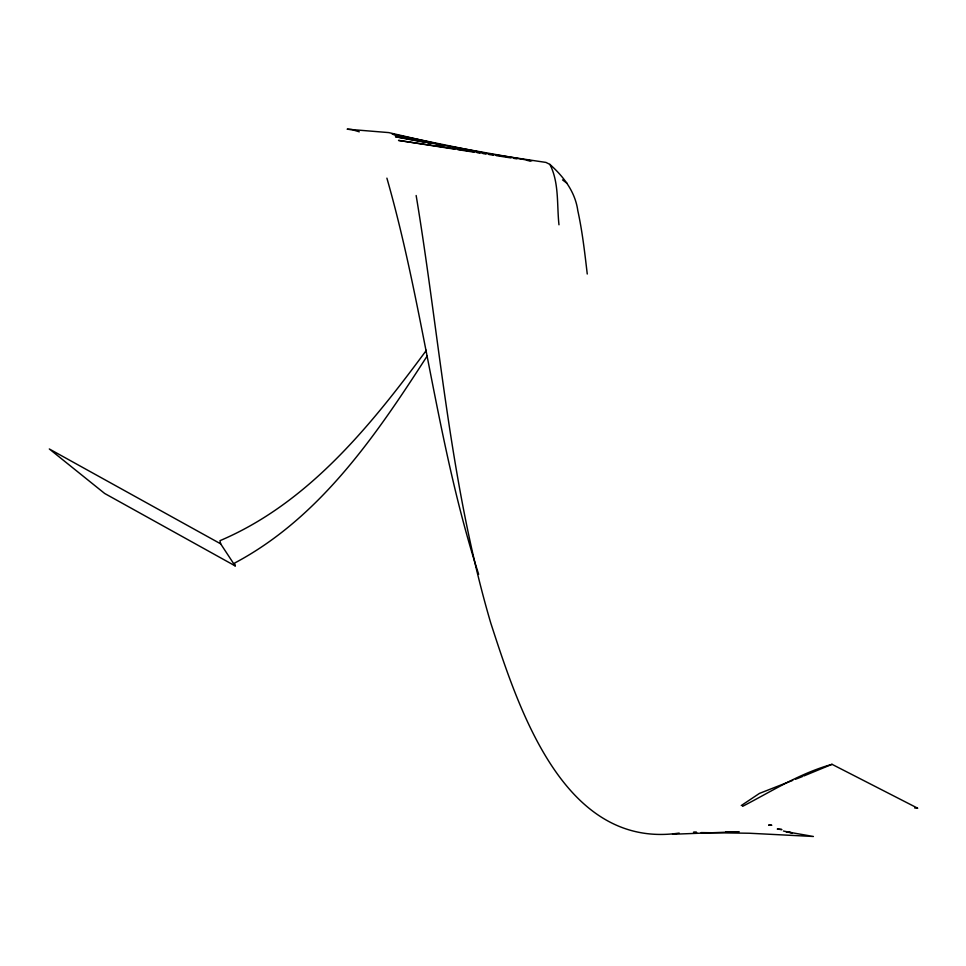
<?xml version="1.0" encoding="UTF-8"?>
<svg xmlns="http://www.w3.org/2000/svg" width="966" height="966" viewBox="0 0 966 966"><rect width="100%" height="100%" fill="white"/><g stroke="black" fill="none" stroke-linecap="round" stroke-linejoin="round"><path stroke-width="1.45" d="M427.189 355.983C376.16 435.111 319.903 517.897 234.557 563.093L235.149 565.895L104.666 493.469L49.314 448.961L220.646 543.822L235.149 565.895M426.392 350.296C370.727 425.583 308.456 503.093 219.982 540.67L220.646 543.822M741.272 805.547L759.433 793.412L792.748 780.347M742.6 806.344C771.943 791.13 799.739 773.331 832.028 764.323L917.7 808.216L914.705 807.987M803.809 775.976L832.028 764.323M795.525 779.248L802.468 776.531M416.153 195.506C439.796 338.172 449.758 483.676 490.752 623.01C518.561 708.537 563.818 849.838 679.183 833.078M672.529 834.262L739.099 831.714L725.852 831.871M693.467 832.245L696.414 832.209M693.673 832.499L696.679 832.547M701.183 832.595L749.242 833.235L813.408 836.484L786.565 831.774M768.827 825.145L771.798 825.266L768.791 825.097M777.413 829.13L781.905 829.565L777.449 828.973M786.288 831.955L792.217 832.861L783.426 831.026M454.781 149.175L398.511 140.408L545.959 162.421L549.908 164.413C563.733 176.742 575.217 191.872 577.801 210.624C582.365 231.514 584.768 252.802 587.256 274.018M457.739 149.633L474.028 152.169M476.987 152.628L479.945 153.087M482.903 153.546L485.874 154.017M488.832 154.475L493.276 155.164M496.234 155.623L511.038 157.929M513.997 158.388L516.967 158.847M527.327 160.465L530.286 160.924M531.759 160.899L395.444 136.725L424.847 142.364M427.793 142.92L430.727 143.487M438.081 144.9L441.027 145.455M485.017 153.135L392.196 134.129L415.537 139.418M444.396 145.492L388.743 132.596L347.144 129.19L351.878 129.577L359.292 131.823M562.526 179.893L567.102 183.371M549.908 164.413C559.278 182.803 556.778 204.804 558.976 224.8M386.895 178.142C424.195 308.54 436.91 444.952 478.653 574.323"/></g></svg>
